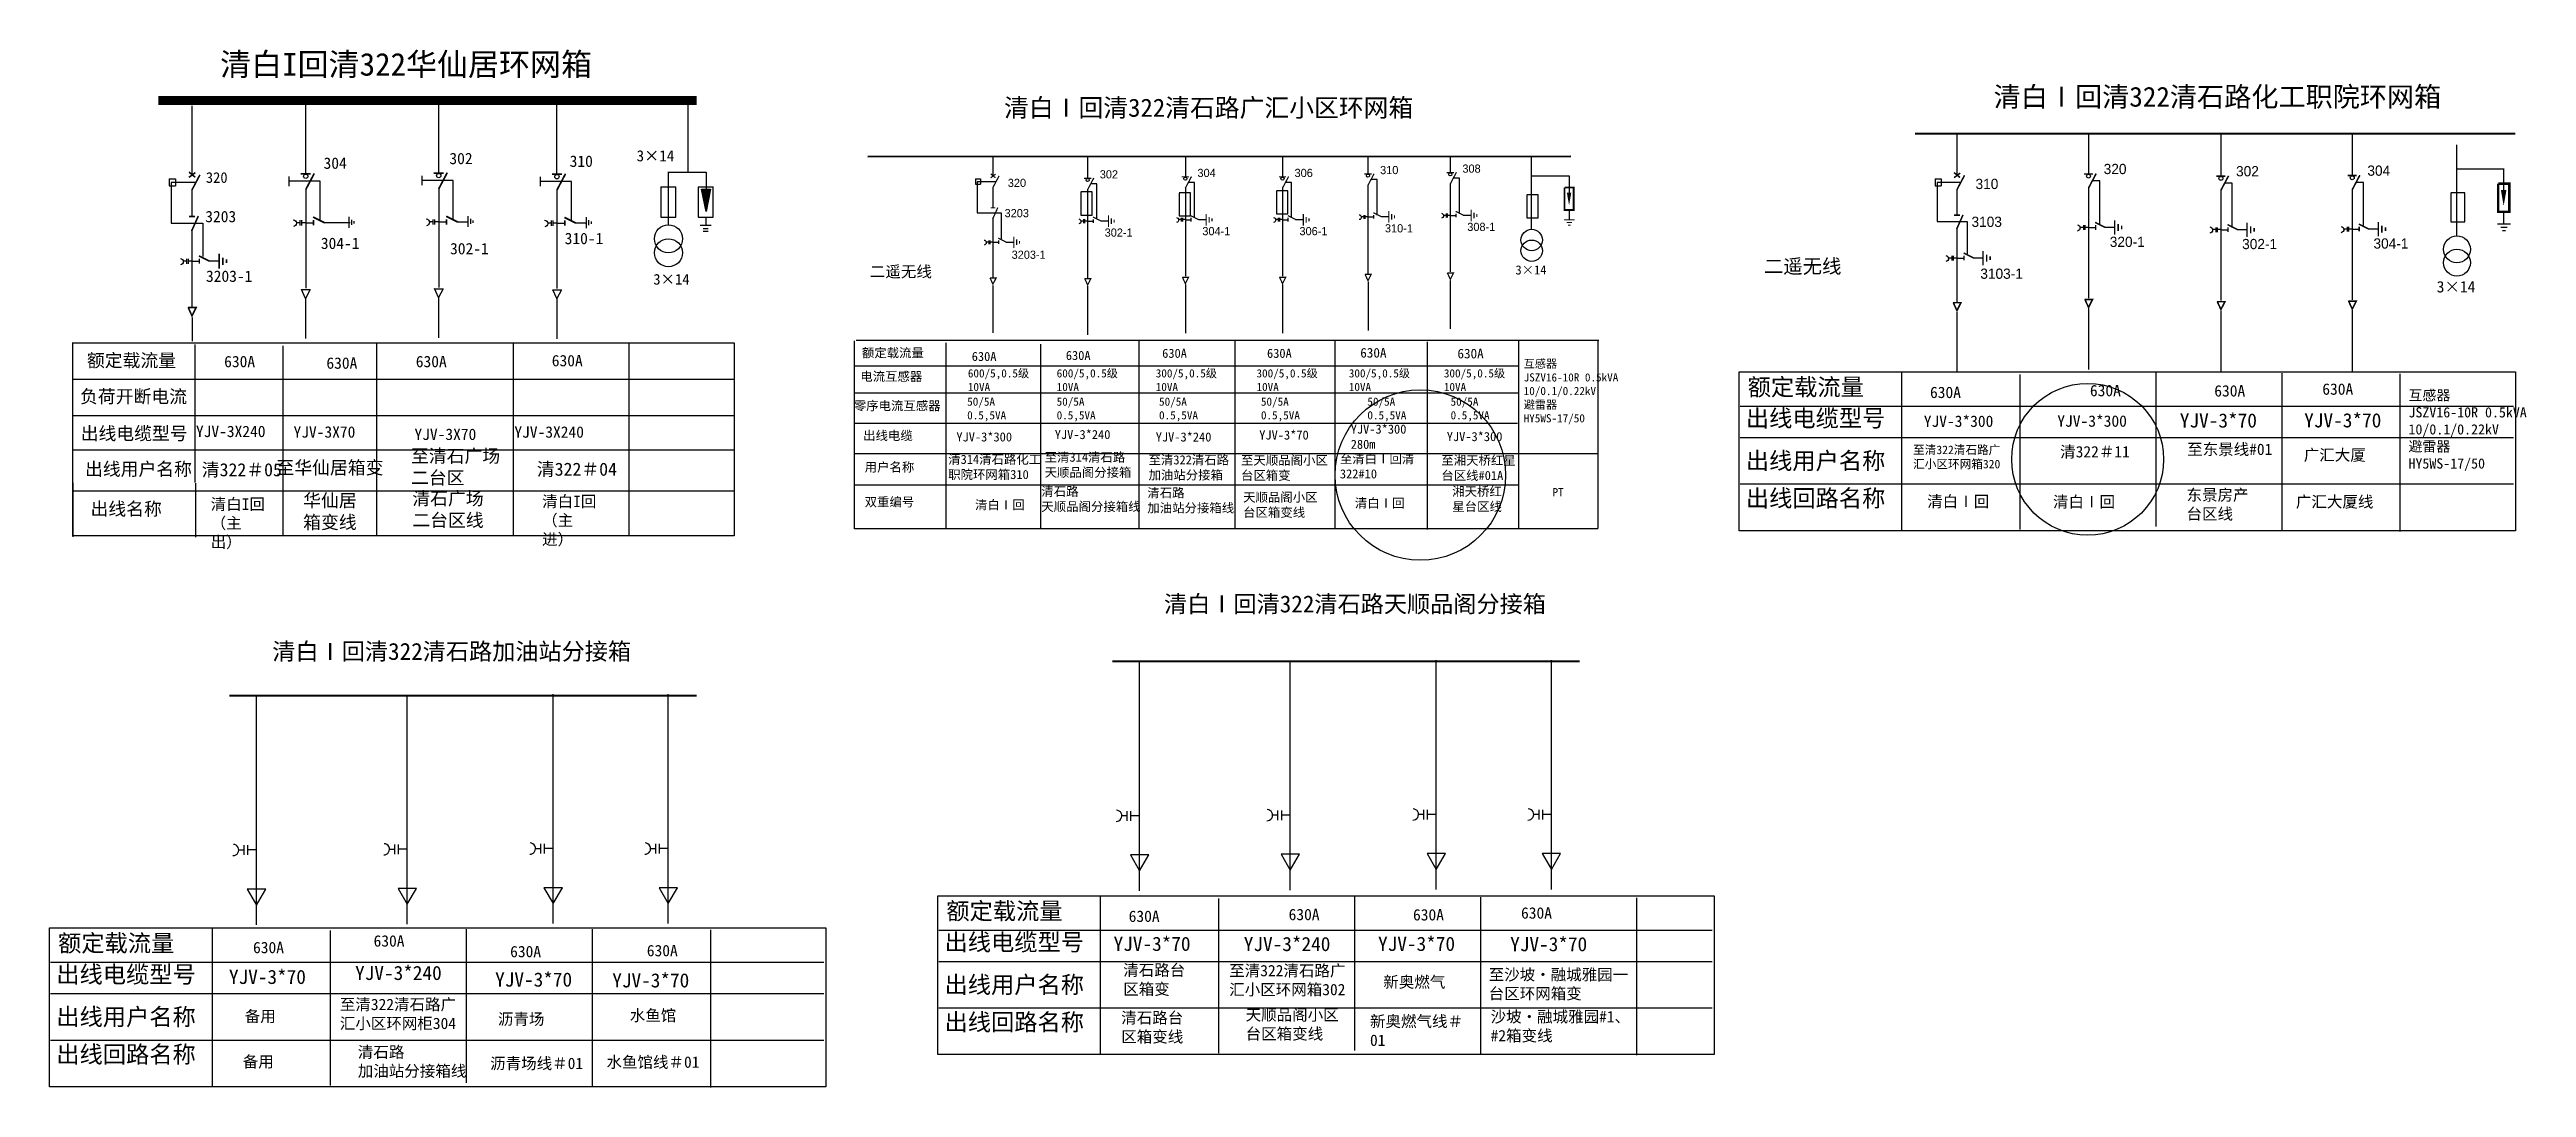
# Model space of a CAD drawing. Extents: x 287 to 723, y -155 to 28.
import ezdxf

# ---------------------------------------------------------------- set-up
doc = ezdxf.new("R2010")
doc.units = 0
doc.header["$LTSCALE"] = 0.774411
doc.header["$MEASUREMENT"] = 0
doc.linetypes.add('ACAD_ISO02W100', pattern=[15, 12, -3])
doc.linetypes.add('CENTER', pattern=[50.8, 31.75, -6.35, 6.35, -6.35])
doc.layers.get('0').update_dxf_attribs({"linetype": 'CONTINUOUS'})
doc.layers.add('2', color=7, linetype='CONTINUOUS')
doc.layers.add('F11', color=7, linetype='CONTINUOUS')
doc.styles.add('HZ', font='')
doc.styles.add('hztxt_txtstyle_0.00_0_0', font='simkai.ttf')
doc.styles.add('hztxt_txtstyle_1.80_0_0', font='', dxfattribs={"height": 1.8, "bigfont": 'hztxt.shx'})
doc.styles.add('hztxt_txtstyle_2.70_0_0', font='simkai.ttf', dxfattribs={"height": 2.7})
doc.styles.add('KaiTi_txtstyle_1.80_0_0', font='simkai.ttf', dxfattribs={"height": 1.8})
doc.styles.add('KaiTi_txtstyle_2.00_0_0', font='simkai.ttf', dxfattribs={"height": 2})
doc.styles.add('KaiTi_txtstyle_200.00_0_0200', font='simkai.ttf', dxfattribs={"height": 200})
doc.styles.add('SimSun_txtstyle_1.50_0_0', font='', dxfattribs={"height": 1.5})
doc.styles.add('SimSun_txtstyle_2.50_0_0', font='', dxfattribs={"height": 2.5})
doc.styles.get("Standard").update_dxf_attribs({"font": '', "height": 2.3})
doc.styles.add('字体', font='', dxfattribs={"height": 2.3})
doc.styles.add('黑体_txtstyle_4.00_0_0', font='simhei.ttf', dxfattribs={"height": 4})
doc.styles.get('HZ').set_extended_font_data('SimSun')
doc.styles.get('hztxt_txtstyle_1.80_0_0').set_extended_font_data('hztxt')
doc.styles.get('SimSun_txtstyle_1.50_0_0').set_extended_font_data('SimSun')
doc.styles.get('SimSun_txtstyle_2.50_0_0').set_extended_font_data('SimSun')
doc.styles.get('Standard').set_extended_font_data('楷体_GB2312')
doc.styles.get('字体').set_extended_font_data('楷体_GB2312')

# ---------------------------------------------------------------- blocks, each defined once
blk = doc.blocks.new('JD')
for points in [[(-2, 0.2), (-2, -0.2), (2, 0.2), (2, -0.2)], [(1, -1.2), (1, -0.8), (-1, -1.2), (-1, -0.8)], [(-0.5, -1.8), (-0.5, -2.2), (0.5, -1.8), (0.5, -2.2)]]:
    blk.add_trace(points)

msp = doc.modelspace()

# ---------------------------------------------------------------- hatches: boundary and pattern name
at = {"linetype": 'Continuous'}
msp.add_hatch(color=256, dxfattribs=at).paths.add_polyline_path([(402.2, 3.64), (403.77, 3.64), (403.01, -0.32)])

# ---------------------------------------------------------------- linework, layer by layer
for p, q in [((312.53, 18.27), (312.53, 6.12)), ((332.49, 18.86), (332.49, 6.35)), ((355.89, 19), (355.89, 6.49)), ((376.7, 18.81), (376.7, 6.29)), ((623.09, 13.45), (623.09, 6.05)), ((646.25, 13.45), (646.25, 6.35)), ((669.55, 13.45), (669.55, 5.96)), ((692.65, 13.45), (692.65, 6.06)), ((453.47, 9.34), (453.47, 5.94)), ((470.14, 9.35), (470.14, 5.57)), ((487.33, 9.37), (487.33, 5.83)), ((504.42, 9.38), (504.42, 5.83)), ((519.46, 9.4), (519.46, 6.33)), ((533.95, 9.41), (533.95, 6.58)), ((548.23, -3.52), (548.23, 9.41)), ((711.04, -4.7), (711.04, 11.45)), ((308.53, 5.47), (309.65, 5.47)), ((308.53, 5.47), (308.53, 4.22)), ((309.65, 5.47), (309.65, 4.22)), ((396.34, 6.66), (396.34, -2.76)), ((450.4, 5.43), (450.4, 4.48)), ((450.4, 5.43), (451.26, 5.43)), ((450.4, 4.48), (451.26, 4.48)), ((451.26, 5.43), (451.26, 4.48)), ((519.46, 4.37), (519.46, -11.2)), ((533.95, 4.62), (533.95, -10.95)), ((554.85, 5.96), (554.85, 2.98)), ((619.25, 5.42), (620.33, 5.42)), ((619.25, 5.42), (619.25, 4.22)), ((620.33, 5.42), (620.33, 4.22)), ((719.3, 7.15), (719.3, 3.42)), ((308.53, 4.22), (309.65, 4.22)), ((312.53, 3.56), (312.53, -1.09)), ((332.55, 3.62), (332.55, -13.8)), ((355.95, 3.76), (355.95, -13.66)), ((376.76, 3.56), (376.76, -13.85)), ((395.05, 4.04), (397.65, 4.04)), ((397.65, -1.28), (397.65, 4.04)), ((401.63, 4.04), (404.23, 4.04)), ((401.63, 3.98), (401.63, -1.28)), ((404.23, -1.28), (404.23, 4.04)), ((453.47, 3.97), (453.47, 0.4)), ((470.14, 3.61), (470.14, -11.95)), ((487.33, 3.86), (487.33, -11.7)), ((504.42, 3.86), (504.42, -11.7)), ((619.25, 4.22), (620.33, 4.22)), ((623.09, 3.59), (623.09, -0.87)), ((646.25, 3.89), (646.25, -15.56)), ((669.55, 3.5), (669.55, -15.95)), ((692.65, 3.6), (692.65, -15.85)), ((312.53, -3.41), (312.53, -17.13)), ((332.55, -2.29), (333.93, -2.29)), ((335.74, -2.25), (340.38, -2.25)), ((355.95, -2.14), (357.33, -2.14)), ((359.14, -2.11), (361.03, -2.11)), ((376.76, -2.34), (378.14, -2.34)), ((379.95, -2.3), (381.84, -2.3)), ((395.05, -1.28), (397.65, -1.28)), ((401.63, -1.28), (404.23, -1.28)), ((453.47, -1.38), (453.47, -11.92)), ((470.14, -2), (471.13, -2)), ((472.43, -1.97), (473.79, -1.97)), ((487.33, -1.75), (488.32, -1.75)), ((489.62, -1.72), (490.98, -1.72)), ((504.42, -1.75), (505.41, -1.75)), ((506.71, -1.72), (508.07, -1.72)), ((519.46, -1.24), (520.46, -1.24)), ((521.76, -1.21), (523.12, -1.21)), ((533.95, -0.99), (534.94, -0.99)), ((536.24, -0.96), (537.6, -0.96)), ((554.85, -0.15), (554.85, -1.69)), ((623.09, -3.1), (623.09, -16.27)), ((646.25, -3.12), (647.5, -3.12)), ((649.12, -3.08), (650.82, -3.08)), ((669.55, -3.51), (670.79, -3.51)), ((672.42, -3.47), (674.11, -3.47)), ((692.65, -3.41), (693.89, -3.41)), ((695.52, -3.37), (697.22, -3.37)), ((719.3, -0.5), (719.3, -2.42)), ((453.47, -5.71), (454.47, -5.71)), ((455.77, -5.68), (457.12, -5.68)), ((623.09, -8.51), (624.34, -8.51)), ((625.97, -8.47), (627.66, -8.47)), ((312.53, -9.05), (313.83, -9.05)), ((315.52, -9.01), (317.29, -9.01)), ((331.8, -14.04), (333.33, -14.04)), ((332.54, -15.59), (331.82, -14.02)), ((333.33, -14.04), (332.54, -15.59)), ((332.54, -15.59), (332.54, -22.68)), ((355.2, -13.9), (356.73, -13.9)), ((355.94, -15.45), (355.22, -13.87)), ((356.73, -13.9), (355.94, -15.45)), ((355.94, -15.45), (355.94, -22.54)), ((376.01, -14.1), (377.54, -14.1)), ((376.75, -15.64), (376.03, -14.07)), ((377.54, -14.1), (376.75, -15.64)), ((376.75, -15.64), (376.75, -22.74)), ((584.77, -28.53), (721.37, -28.53)), ((584.77, -56.49), (584.77, -28.53)), ((613.36, -28.53), (613.36, -56.49)), ((634.15, -28.99), (634.15, -56.26)), ((658.08, -28.73), (658.08, -55.78)), ((680.25, -28.76), (680.25, -56.49)), ((701.04, -28.89), (701.04, -56.62)), ((721.37, -28.53), (721.37, -56.49)), ((584.96, -34.58), (721.02, -34.58)), ((584.96, -40.08), (721.02, -40.08)), ((584.96, -48.27), (721.02, -48.27)), ((721.37, -56.49), (584.77, -56.49)), ((443.77, -148.71), (443.77, -120.76)), ((443.77, -120.76), (580.37, -120.76)), ((472.36, -120.76), (472.36, -148.71)), ((493.15, -121.21), (493.15, -148.48)), ((517.08, -120.95), (517.08, -148)), ((539.25, -120.98), (539.25, -148.71)), ((566.73, -121.11), (566.73, -148.84)), ((580.37, -120.76), (580.37, -148.71)), ((287.47, -126.41), (424.08, -126.41)), ((287.47, -154.37), (287.47, -126.41)), ((316.06, -126.41), (316.06, -154.37)), ((336.85, -126.87), (336.85, -154.14)), ((360.78, -126.61), (360.78, -153.66)), ((382.95, -126.64), (382.95, -154.37)), ((403.75, -126.77), (403.75, -154.5)), ((424.08, -126.41), (424.08, -154.37)), ((443.96, -126.8), (580.02, -126.8)), ((287.66, -132.46), (423.72, -132.46)), ((443.96, -132.3), (580.02, -132.3)), ((287.66, -137.96), (423.72, -137.96)), ((443.96, -140.49), (580.02, -140.49)), ((287.66, -146.15), (423.72, -146.15)), ((580.37, -148.71), (443.77, -148.71)), ((424.08, -154.37), (287.47, -154.37))]:
    msp.add_line(p, q)
for p, q in [((399.82, 6.63), (399.82, 18.61)), ((396.36, 6.63), (402.99, 6.63)), ((402.99, 6.63), (402.99, 1.18)), ((395.05, 4.04), (395.05, -1.28)), ((403.01, -0.32), (402.2, 3.64)), ((402.2, 3.64), (403.77, 3.64)), ((403.77, 3.64), (403.01, -0.32)), ((340.15, -1.27), (340.15, -3.17)), ((340.59, -1.76), (340.59, -2.64)), ((341.03, -2.01), (341.03, -2.42)), ((361.08, -1.13), (361.08, -3.03)), ((361.52, -1.62), (361.52, -2.5)), ((361.96, -1.87), (361.96, -2.28)), ((381.89, -1.32), (381.89, -3.22)), ((382.33, -1.81), (382.33, -2.69)), ((382.77, -2.06), (382.77, -2.47)), ((401.94, -2.7), (403.91, -2.7)), ((402.51, -3.27), (403.38, -3.27)), ((402.51, -3.75), (403.38, -3.75)), ((402.95, -1.38), (402.95, -2.71)), ((429.1, -56.14), (429.1, -23.05)), ((429.41, -22.93), (560.1, -22.93)), ((445.21, -23.41), (445.21, -56.14)), ((461.83, -23.63), (461.83, -56.12)), ((479.17, -23.12), (479.17, -56.14)), ((496.04, -23.12), (496.04, -56.14)), ((513.63, -23.14), (513.63, -56.16)), ((529.88, -23.25), (529.88, -56.27)), ((545.94, -23.08), (545.94, -56.16)), ((559.92, -23), (559.92, -56.09)), ((429.1, -27.47), (545.9, -27.47)), ((429.1, -32.23), (545.94, -32.23)), ((429.1, -37.54), (545.77, -37.54)), ((429.1, -42.92), (559.92, -42.92)), ((429.1, -48.39), (545.9, -48.39)), ((559.92, -56.14), (429.1, -56.14))]:
    msp.add_line(p, q, dxfattribs=at)
at = {"linetype": 'ACAD_ISO02W100'}
for p, q in [((313.09, 4.82), (308.89, 4.82)), ((308.89, 4.82), (308.89, -2.34)), ((450.67, 4.93), (450.67, -0.56)), ((453.9, 4.93), (450.67, 4.93)), ((623.63, 4.8), (619.6, 4.8)), ((619.6, 4.8), (619.6, -2.07)), ((308.89, -2.34), (314.43, -2.34)), ((314.43, -2.34), (314.43, -8.24)), ((450.67, -0.56), (454.93, -0.56)), ((454.93, -0.56), (454.93, -5.09)), ((619.6, -2.07), (624.92, -2.07)), ((624.92, -2.07), (624.92, -7.74))]:
    msp.add_line(p, q, dxfattribs=at)
at = {"linetype": 'CENTER'}
for p, q in [((519.47, -12.67), (519.47, -21.23)), ((533.95, -12.42), (533.95, -20.98)), ((453.47, -13.34), (453.47, -21.65)), ((470.14, -13.43), (470.14, -21.99)), ((487.33, -13.18), (487.33, -21.74)), ((504.42, -13.18), (504.42, -21.74)), ((646.26, -17.4), (646.26, -28.11)), ((312.54, -18.98), (312.54, -23.15)), ((623.1, -18.04), (623.1, -28.43)), ((669.55, -17.79), (669.55, -28.5)), ((692.66, -17.7), (692.66, -28.4))]:
    msp.add_line(p, q, dxfattribs=at)
at = {"color": 0}
for p, q in [((313.03, -23.69), (313.03, -47.99)), ((328.52, -23.95), (328.52, -57.44)), ((345.02, -23.55), (345.02, -57.44)), ((369.06, -23.48), (369.06, -57.38)), ((389.42, -23.48), (389.42, -57.38)), ((291.53, -29.8), (407.94, -29.8)), ((291.53, -36.22), (407.94, -36.22)), ((291.52, -42.26), (407.94, -42.26)), ((291.67, -49.5), (407.94, -49.5))]:
    msp.add_line(p, q, dxfattribs=at)
at = {"color": 0, "linetype": 'Continuous'}
for p, q in [((407.94, -23.45), (407.94, -57.38)), ((291.59, -48.09), (291.59, -57.57)), ((313.15, -48.14), (313.15, -57.63))]:
    msp.add_line(p, q, dxfattribs=at)
at = {"color": 0}
for points, const_width in [([(306.64, 19.24), (401.37, 19.24)], 1.63), ([(407.94, -57.38), (291.52, -57.36), (291.53, -23.45), (407.94, -23.45)], 0.244)]:
    msp.add_lwpolyline(points, dxfattribs=dict(at, const_width=const_width))
for points, const_width in [([(311.99, 5.7), (313.14, 6.56)], 0.281), ([(312, 6.64), (313.11, 5.72)], 0.281), ([(312.53, 3.49), (313.94, 6.16)], 0.281), ([(331.66, 6.31), (333.43, 6.31)], 0.3), ([(332.55, 3.54), (334.05, 6.39)], 0.3), ([(355.07, 6.45), (356.83, 6.45)], 0.3), ([(355.95, 3.68), (357.45, 6.53)], 0.3), ([(375.88, 6.26), (377.64, 6.26)], 0.3), ([(376.76, 3.49), (378.26, 6.33)], 0.3), ([(453.06, 5.61), (453.93, 6.27)], 0.216), ([(453.07, 6.33), (453.91, 5.63)], 0.216), ([(453.47, 3.92), (454.55, 5.96)], 0.216), ([(469.5, 5.55), (470.77, 5.55)], 0.216), ([(470.14, 3.55), (471.22, 5.6)], 0.216), ([(486.69, 5.8), (487.96, 5.8)], 0.216), ([(487.33, 3.81), (488.41, 5.85)], 0.216), ([(503.78, 5.8), (505.05, 5.8)], 0.216), ([(504.42, 3.81), (505.5, 5.85)], 0.216), ([(518.83, 6.3), (520.1, 6.3)], 0.216), ([(519.46, 4.31), (520.54, 6.36)], 0.216), ([(533.31, 6.55), (534.58, 6.55)], 0.216), ([(533.95, 4.56), (535.03, 6.61)], 0.216), ([(622.58, 5.65), (623.68, 6.47)], 0.27), ([(622.59, 6.55), (623.65, 5.67)], 0.27), ([(623.09, 3.52), (624.44, 6.08)], 0.27), ([(645.45, 6.31), (647.05, 6.31)], 0.27), ([(646.25, 3.82), (647.6, 6.38)], 0.27), ([(668.75, 5.92), (670.34, 5.92)], 0.27), ([(669.55, 3.43), (670.9, 5.99)], 0.27), ([(691.85, 6.02), (693.44, 6.02)], 0.27), ([(692.65, 3.53), (694, 6.09)], 0.27), ([(718.31, 4.6), (718.31, -0.37), (720.3, -0.37), (720.3, 4.6), (718.37, 4.6)], 0.42), ([(453.08, 0.34), (453.88, 0.34)], 0.216), ([(453.42, -1.65), (454.33, 0.39)], 0.216), ([(554.05, 3.92), (554.05, -0.05), (555.64, -0.05), (555.64, 3.92), (554.1, 3.92)], 0.336), ([(312.02, -1.16), (313.07, -1.16)], 0.281), ([(312.47, -3.75), (313.65, -1.1)], 0.281), ([(333.86, -1.29), (335.86, -2.29)], 0.3), ([(333.93, -1.82), (333.93, -2.75)], 0.3), ([(357.26, -1.14), (359.26, -2.14)], 0.3), ([(357.33, -1.68), (357.33, -2.61)], 0.3), ([(378.07, -1.34), (380.07, -2.34)], 0.3), ([(378.14, -1.88), (378.14, -2.8)], 0.3), ([(471.08, -1.28), (472.52, -2)], 0.216), ([(471.13, -1.67), (471.13, -2.33)], 0.216), ([(488.27, -1.03), (489.71, -1.75)], 0.216), ([(488.32, -1.41), (488.32, -2.08)], 0.216), ([(505.36, -1.03), (506.8, -1.75)], 0.216), ([(505.41, -1.41), (505.41, -2.08)], 0.216), ([(520.41, -0.52), (521.85, -1.24)], 0.216), ([(520.46, -0.91), (520.46, -1.57)], 0.216), ([(534.89, -0.27), (536.33, -0.99)], 0.216), ([(534.94, -0.66), (534.94, -1.32)], 0.216), ([(622.61, -0.94), (623.61, -0.94)], 0.27), ([(623.04, -3.43), (624.17, -0.88)], 0.27), ([(647.43, -2.22), (649.23, -3.12)], 0.27), ([(647.5, -2.7), (647.5, -3.53)], 0.27), ([(670.72, -2.61), (672.52, -3.51)], 0.27), ([(670.79, -3.09), (670.79, -3.92)], 0.27), ([(693.82, -2.51), (695.62, -3.41)], 0.27), ([(693.89, -2.99), (693.89, -3.82)], 0.27), ([(313.76, -8.11), (315.63, -9.05)], 0.281), ([(313.83, -8.61), (313.83, -9.48)], 0.281), ([(454.41, -4.99), (455.85, -5.71)], 0.216), ([(454.47, -5.38), (454.47, -6.04)], 0.216), ([(624.27, -7.61), (626.07, -8.51)], 0.27), ([(624.34, -8.09), (624.34, -8.92)], 0.27), ([(452.94, -11.99), (454.04, -11.99), (453.47, -13.1), (452.95, -11.97)], 0.216), ([(469.61, -12.13), (470.7, -12.13), (470.14, -13.24), (469.62, -12.11)], 0.216), ([(486.79, -11.88), (487.89, -11.88), (487.33, -12.99), (486.81, -11.86)], 0.216), ([(503.88, -11.88), (504.98, -11.88), (504.42, -12.99), (503.9, -11.86)], 0.216), ([(518.93, -11.37), (520.03, -11.37), (519.47, -12.49), (518.95, -11.35)], 0.216), ([(533.41, -11.12), (534.51, -11.12), (533.95, -12.24), (533.43, -11.1)], 0.216), ([(311.84, -17.22), (313.27, -17.22), (312.54, -18.67), (311.86, -17.19)], 0.281), ([(622.43, -16.35), (623.8, -16.35), (623.1, -17.75), (622.45, -16.33)], 0.27), ([(645.59, -15.78), (646.96, -15.78), (646.26, -17.18), (645.6, -15.76)], 0.27), ([(668.88, -16.17), (670.26, -16.17), (669.55, -17.56), (668.9, -16.15)], 0.27), ([(691.98, -16.07), (693.36, -16.07), (692.66, -17.47), (692, -16.05)], 0.27)]:
    msp.add_lwpolyline(points, dxfattribs=dict(const_width=const_width))
for points in [[(329.6, 5.86), (329.6, 4.18)], [(353, 6), (353, 4.33)], [(373.81, 5.8), (373.81, 4.13)], [(468.93, 3.12), (468.93, -0.92), (470.93, -0.92), (470.93, 3.17), (468.93, 3.17)], [(486.27, 2.95), (486.27, -1.09), (488.26, -1.09), (488.26, 2.99), (486.27, 2.99)], [(503.35, 3.29), (503.35, -0.74), (505.35, -0.74), (505.35, 3.34), (503.35, 3.34)], [(547.4, 2.6), (547.4, -1.44), (549.4, -1.44), (549.4, 2.64), (547.4, 2.64)], [(710, 2.94), (710, -2.11), (712.49, -2.11), (712.49, 3), (710, 3)], [(331.54, -2.27), (330.91, -2.27)], [(331.54, -1.85), (331.54, -2.76)], [(331.82, -1.85), (331.82, -2.76)], [(332.55, -2.27), (331.82, -2.27)], [(354.94, -2.13), (354.31, -2.13)], [(354.94, -1.71), (354.94, -2.62)], [(355.22, -1.71), (355.22, -2.62)], [(355.95, -2.13), (355.22, -2.13)], [(375.75, -2.33), (375.12, -2.33)], [(375.75, -1.9), (375.75, -2.82)], [(376.03, -1.9), (376.03, -2.82)], [(376.76, -2.33), (376.03, -2.33)], [(469.41, -1.99), (468.95, -1.99)], [(469.41, -1.68), (469.41, -2.34)], [(469.61, -1.68), (469.61, -2.34)], [(470.13, -1.99), (469.61, -1.99)], [(486.6, -1.73), (486.14, -1.73)], [(486.6, -1.43), (486.6, -2.09)], [(486.8, -1.43), (486.8, -2.09)], [(487.32, -1.73), (486.8, -1.73)], [(503.69, -1.73), (503.23, -1.73)], [(503.69, -1.43), (503.69, -2.09)], [(503.89, -1.43), (503.89, -2.09)], [(504.41, -1.73), (503.89, -1.73)], [(518.74, -1.23), (518.28, -1.23)], [(518.74, -0.93), (518.74, -1.58)], [(518.94, -0.93), (518.94, -1.58)], [(519.46, -1.23), (518.94, -1.23)], [(533.22, -0.98), (532.76, -0.98)], [(533.22, -0.68), (533.22, -1.33)], [(533.42, -0.68), (533.42, -1.33)], [(533.94, -0.98), (533.42, -0.98)], [(645.34, -3.1), (644.77, -3.1)], [(645.34, -2.73), (645.34, -3.55)], [(645.59, -2.73), (645.59, -3.55)], [(646.25, -3.1), (645.59, -3.1)], [(668.64, -3.49), (668.07, -3.49)], [(668.64, -3.11), (668.64, -3.93)], [(668.89, -3.11), (668.89, -3.93)], [(669.54, -3.49), (668.89, -3.49)], [(691.74, -3.4), (691.17, -3.4)], [(691.74, -3.02), (691.74, -3.84)], [(691.99, -3.02), (691.99, -3.84)], [(692.65, -3.4), (691.99, -3.4)], [(311.58, -8.64), (311.58, -9.49)], [(311.85, -8.64), (311.85, -9.49)], [(452.74, -5.7), (452.29, -5.7)], [(452.74, -5.4), (452.74, -6.05)], [(452.94, -5.4), (452.94, -6.05)], [(453.47, -5.7), (452.94, -5.7)], [(622.19, -8.5), (621.62, -8.5)], [(622.19, -8.12), (622.19, -8.94)], [(622.44, -8.12), (622.44, -8.94)], [(623.09, -8.5), (622.44, -8.5)], [(311.58, -9.03), (310.99, -9.03)], [(312.53, -9.03), (311.85, -9.03)]]:
    msp.add_lwpolyline(points)
at = {"linetype": 'ACAD_ISO02W100'}
for points in [[(335.08, -1.82), (335.08, 5.02), (329.6, 5.02)], [(358.48, -1.67), (358.48, 5.16), (353, 5.16)], [(379.29, -1.87), (379.29, 4.97), (373.81, 4.97)], [(471.74, -1.68), (471.74, 4.56), (470.66, 4.56)], [(488.93, -1.42), (488.93, 4.81), (487.85, 4.81)], [(506.02, -1.42), (506.02, 4.81), (504.94, 4.81)], [(521.07, -0.92), (521.07, 5.31), (519.99, 5.31)], [(535.55, -0.67), (535.55, 5.56), (534.47, 5.56)], [(648.26, -2.72), (648.26, 5.07), (646.91, 5.07)], [(671.55, -3.1), (671.55, 4.69), (670.21, 4.69)], [(694.65, -3.01), (694.65, 4.78), (693.31, 4.78)]]:
    msp.add_lwpolyline(points, dxfattribs=at)
for points, format in [([(554.85, 3.03, 0.784, 0, 0), (554.85, 0.79, 0, 0, 0)], "xyseb"), ([(719.3, 3.48, 0.98, 0, 0), (719.3, 0.68, 0, 0, 0)], "xyseb"), ([(330.37, -1.76, -0.877934), (330.39, -2.97)], "xyb"), ([(353.77, -1.61, -0.877934), (353.79, -2.83)], "xyb"), ([(374.58, -1.81, -0.877934), (374.6, -3.03)], "xyb"), ([(468.57, -1.62, -0.877934), (468.58, -2.49)], "xyb"), ([(485.76, -1.36, -0.877934), (485.77, -2.24)], "xyb"), ([(502.85, -1.36, -0.877934), (502.86, -2.24)], "xyb"), ([(517.9, -0.86, -0.877934), (517.91, -1.74)], "xyb"), ([(532.38, -0.61, -0.877934), (532.39, -1.48)], "xyb"), ([(644.29, -2.64, -0.877934), (644.31, -3.74)], "xyb"), ([(667.58, -3.03, -0.877934), (667.61, -4.12)], "xyb"), ([(690.69, -2.93, -0.877934), (690.71, -4.03)], "xyb"), ([(310.49, -8.55, -0.877934), (310.51, -9.69)], "xyb"), ([(451.9, -5.33, -0.877934), (451.92, -6.21)], "xyb"), ([(621.13, -8.03, -0.877934), (621.15, -9.13)], "xyb")]:
    msp.add_lwpolyline(points, format=format)
for centre, radius in [((332.55, 5.89), 0.384), ((355.95, 6.03), 0.384), ((376.76, 5.83), 0.384), ((470.14, 5.24), 0.277), ((487.33, 5.49), 0.277), ((504.42, 5.49), 0.277), ((519.46, 6), 0.277), ((533.95, 6.25), 0.277), ((646.25, 5.93), 0.346), ((669.55, 5.54), 0.346), ((692.65, 5.64), 0.346)]:
    msp.add_circle(centre, radius)
at = {"color": 1, "linetype": 'Continuous'}
for centre, radius in [((528.68, -46.7), 15), ((646.1, -43.93), 13.37)]:
    msp.add_circle(centre, radius, dxfattribs=at)
at = {"layer": '2'}
for centre in [(396.38, -5.11), (396.38, -7.57)]:
    msp.add_circle(centre, 2.46, dxfattribs=at)
at = {"layer": '2', "color": 3}
for centre, radius in [((548.27, -5.32), 1.89), ((548.27, -7.21), 1.89), ((711.08, -6.96), 2.36), ((711.08, -9.31), 2.36)]:
    msp.add_circle(centre, radius, dxfattribs=at)
at = {"layer": 'F11', "lineweight": 40}
for p, q in [((615.77, 13.45), (721.31, 13.45)), ((431.44, 9.4), (555.14, 9.42)), ((474.53, -79.48), (556.7, -79.47)), ((319.14, -85.5), (401.31, -85.49))]:
    msp.add_line(p, q, dxfattribs=at)
at = {"layer": 'F11', "color": 0, "lineweight": -3}
for p, q in [((548.26, 5.99), (554.89, 5.99)), ((711.07, 7.18), (719.36, 7.18))]:
    msp.add_line(p, q, dxfattribs=at)
at = {"layer": 'F11', "lineweight": -3}
for p, q in [((479.26, -119.87), (479.26, -79.52)), ((505.79, -119.75), (505.79, -79.4)), ((531.47, -119.63), (531.47, -79.27)), ((551.73, -119.63), (551.73, -79.27)), ((323.88, -125.89), (323.88, -85.53)), ((350.4, -125.77), (350.4, -85.41)), ((376.09, -125.65), (376.09, -85.29)), ((396.34, -125.65), (396.34, -85.29)), ((477.08, -106.71), (476.17, -106.71)), ((477.09, -107.54), (477.09, -105.84)), ((477.75, -107.54), (477.75, -105.84)), ((479.25, -106.66), (477.76, -106.66)), ((503.61, -106.59), (502.7, -106.59)), ((503.62, -107.42), (503.62, -105.72)), ((504.28, -107.42), (504.28, -105.72)), ((505.78, -106.54), (504.28, -106.54)), ((529.29, -106.47), (528.38, -106.47)), ((529.3, -107.3), (529.3, -105.6)), ((529.96, -107.3), (529.96, -105.6)), ((531.46, -106.42), (529.97, -106.42)), ((549.55, -106.47), (548.64, -106.47)), ((549.56, -107.3), (549.56, -105.6)), ((550.22, -107.3), (550.22, -105.6)), ((551.72, -106.42), (550.22, -106.42)), ((321.7, -112.73), (320.79, -112.73)), ((321.71, -113.56), (321.71, -111.86)), ((322.37, -113.56), (322.37, -111.86)), ((323.87, -112.68), (322.37, -112.68)), ((348.22, -112.61), (347.32, -112.61)), ((348.23, -113.44), (348.23, -111.74)), ((348.89, -113.44), (348.89, -111.74)), ((350.39, -112.56), (348.9, -112.56)), ((373.91, -112.49), (373, -112.49)), ((373.91, -113.32), (373.91, -111.62)), ((374.57, -113.32), (374.57, -111.62)), ((376.08, -112.44), (374.58, -112.44)), ((394.16, -112.49), (393.25, -112.49)), ((394.17, -113.32), (394.17, -111.62)), ((394.83, -113.32), (394.83, -111.62)), ((396.33, -112.44), (394.84, -112.44))]:
    msp.add_line(p, q, dxfattribs=at)
for points in [[(529.86, -113.31), (531.47, -116.12), (533.1, -113.32)], [(550.11, -113.31), (551.73, -116.12), (553.36, -113.32)], [(477.65, -113.55), (479.27, -116.36), (480.89, -113.56)], [(504.18, -113.43), (505.79, -116.24), (507.42, -113.44)], [(322.26, -119.57), (323.88, -122.38), (325.51, -119.57)], [(348.79, -119.45), (350.41, -122.26), (352.03, -119.45)], [(374.47, -119.33), (376.09, -122.14), (377.71, -119.33)], [(394.73, -119.33), (396.35, -122.14), (397.97, -119.33)]]:
    msp.add_lwpolyline(points, close=True, dxfattribs=at)
for centre in [(475.17, -106.68), (501.7, -106.56), (527.38, -106.44), (547.64, -106.44), (319.79, -112.69), (346.31, -112.57), (372, -112.45), (392.25, -112.45)]:
    msp.add_arc(centre, 0.985, 267.8928, 87.9602, dxfattribs=at)

# ---------------------------------------------------------------- block references
at = {"rotation": 90}
for p, xscale, yscale, zscale in [((537.62, -1), 0.503999999999996, 0.503999999999996, 0.504), ((473.81, -2.01), 0.503999999999996, 0.503999999999996, 0.504), ((491, -1.76), 0.503999999999996, 0.503999999999996, 0.504), ((508.09, -1.76), 0.503999999999996, 0.503999999999996, 0.504), ((523.14, -1.25), 0.503999999999996, 0.503999999999996, 0.504), ((650.84, -3.13), 0.6299999999999955, 0.6299999999999955, 0.63), ((674.14, -3.52), 0.6299999999999955, 0.6299999999999955, 0.63), ((697.24, -3.42), 0.6299999999999955, 0.6299999999999955, 0.63), ((317.31, -9.06), 0.65625, 0.65625, 0.65625), ((457.14, -5.72), 0.503999999999996, 0.503999999999996, 0.504), ((627.69, -8.52), 0.6299999999999955, 0.6299999999999955, 0.63)]:
    msp.add_blockref('JD', p, dxfattribs=dict(at, xscale=xscale, yscale=yscale, zscale=zscale))
for p, xscale, yscale, zscale in [((554.87, -1.76), 0.4703999999815949, 0.4703999999164807, 0.4704), ((719.34, -2.51), 0.5879999999770007, 0.5879999998956009, 0.588)]:
    msp.add_blockref('JD', p, dxfattribs=dict(xscale=xscale, yscale=yscale, zscale=zscale))

# ---------------------------------------------------------------- texts
at = {"color": 0}
for s, p in [('304', (335.69, 7.21)), ('302', (357.83, 8.03)), ('304-1', (335.21, -6.9)), ('302-1', (357.95, -7.84)), ('630A', (318.2, -27.71)), ('630A', (336.19, -27.98)), ('630A', (351.92, -27.71)), ('630A', (375.85, -27.55)), ('YJV-3X240', (313.23, -40.01)), ('YJV-3X70', (330.4, -40.11)), ('YJV-3X70', (351.68, -40.52)), ('YJV-3X240', (369.26, -40.12))]:
    msp.add_text(s, height=2, dxfattribs=at).set_placement(p)
for s, height, p in [('310', 2, (378.99, 7.55)), ('320', 1.875, (314.98, 4.74)), ('3203', 2, (314.87, -2.19)), ('310-1', 2, (378.11, -6.05)), ('3203-1', 2, (315, -12.69)), ('3×14', 1.875, (393.71, -13.17)), ('630A', 2, (618.36, -33.14)), ('630A', 2, (646.5, -32.82)), ('630A', 2, (668.38, -32.87)), ('630A', 2, (687.39, -32.56)), ('YJV-3*300', 2, (617.26, -38.22)), ('YJV-3*300', 2, (640.76, -38.19)), ('630A', 2, (477.36, -125.36)), ('630A', 2, (505.5, -125.05)), ('630A', 2, (527.39, -125.1)), ('630A', 2, (546.4, -124.78)), ('630A', 2, (323.28, -130.86)), ('630A', 2, (344.49, -129.7)), ('630A', 2, (368.52, -131.57)), ('630A', 2, (392.57, -131.4))]:
    msp.add_text(s, height=height).set_placement(p)
for s, height, style, p in [('3×14', 1.951, 'HZ', (390.77, 8.53)), ('额定载流量', 2.3, '字体', (294.05, -27.66)), ('负荷开断电流', 2.3, '字体', (292.84, -34.01)), ('出线电缆型号', 2.3, '字体', (292.95, -40.51)), ('清322＃05', 2.3, '字体', (314.26, -46.91)), ('清322＃04', 2.3, '字体', (373.22, -46.81))]:
    msp.add_text(s, height=height, dxfattribs=dict(at, style=style)).set_placement(p)
at = {"color": 1, "style": 'hztxt_txtstyle_1.80_0_0'}
for s, p in [('320', (456.09, 4.02)), ('310', (521.6, 6.27)), ('308', (536.08, 6.53))]:
    msp.add_text(s, height=1.44, dxfattribs=at).set_placement(p)
for s, height, style, p in [('302', 1.44, 'hztxt_txtstyle_1.80_0_0', (472.27, 5.52)), ('304', 1.44, 'hztxt_txtstyle_1.80_0_0', (489.46, 5.77)), ('306', 1.44, 'hztxt_txtstyle_1.80_0_0', (506.55, 5.77)), ('310', 1.8, 'hztxt_txtstyle_1.80_0_0', (626.37, 3.65)), ('320', 1.8, 'hztxt_txtstyle_1.80_0_0', (648.92, 6.28)), ('302', 1.8, 'hztxt_txtstyle_1.80_0_0', (672.21, 5.89)), ('304', 1.8, 'hztxt_txtstyle_1.80_0_0', (695.32, 5.99)), ('3203', 1.44, 'hztxt_txtstyle_1.80_0_0', (455.52, -1.31)), ('302-1', 1.44, 'hztxt_txtstyle_1.80_0_0', (473.13, -4.73)), ('304-1', 1.44, 'hztxt_txtstyle_1.80_0_0', (490.32, -4.48)), ('306-1', 1.44, 'hztxt_txtstyle_1.80_0_0', (507.41, -4.48)), ('310-1', 1.44, 'hztxt_txtstyle_1.80_0_0', (522.45, -3.98)), ('308-1', 1.44, 'hztxt_txtstyle_1.80_0_0', (536.94, -3.73)), ('3103', 1.8, 'hztxt_txtstyle_1.80_0_0', (625.66, -3.01)), ('3203-1', 1.44, 'hztxt_txtstyle_1.80_0_0', (456.76, -8.63)), ('320-1', 1.8, 'hztxt_txtstyle_1.80_0_0', (649.99, -6.54)), ('302-1', 1.8, 'hztxt_txtstyle_1.80_0_0', (673.28, -6.93)), ('304-1', 1.8, 'hztxt_txtstyle_1.80_0_0', (696.39, -6.83)), ('3103-1', 1.8, 'hztxt_txtstyle_1.80_0_0', (627.21, -12.15)), ('额定载流量', 3, 'HZ', (586.27, -32.7)), ('出线电缆型号', 3, 'HZ', (585.95, -38.19)), ('出线用户名称', 3, 'HZ', (585.95, -45.68)), ('出线回路名称', 3, 'HZ', (585.95, -52.27)), ('额定载流量', 3, 'HZ', (445.27, -124.93)), ('额定载流量', 3, 'HZ', (288.97, -130.59)), ('出线电缆型号', 3, 'HZ', (444.95, -130.42)), ('出线电缆型号', 3, 'HZ', (288.66, -136.08)), ('出线用户名称', 3, 'HZ', (444.95, -137.9)), ('出线用户名称', 3, 'HZ', (288.66, -143.56)), ('出线回路名称', 3, 'HZ', (444.95, -144.5)), ('出线回路名称', 3, 'HZ', (288.66, -150.16))]:
    msp.add_text(s, height=height, dxfattribs=dict(style=style)).set_placement(p)
at = {"linetype": 'Continuous', "style": 'hztxt_txtstyle_2.70_0_0'}
for height, p in [(1.6, (545.42, -11.39)), (2, (707.52, -14.55))]:
    msp.add_text('3×14', height=height, dxfattribs=at).set_placement(p)
at = {"color": 7, "insert": (317.49, 27.61), "char_height": 4, "width": 73.8993, "attachment_point": 1, "style": '字体'}
msp.add_mtext('{\\fSimSun|b0|i0|c134|p2;清白I回清}322{\\fSimSun|b0|i0|c134|p2;华仙居环网箱}', dxfattribs=at)
at = {"linetype": 'Continuous', "attachment_point": 1}
for s, insert, char_height, width, style in [('{\\fSimSun|b0|i0|c134|p2;额定载流量}', (430.41, -24.37), 1.6, 25.7941, 'hztxt_txtstyle_2.70_0_0'), ('{\\fSimSun|b0|i0|c134|p2;630A}', (449.74, -25.02), 1.6, 25.7941, 'hztxt_txtstyle_2.70_0_0'), ('{\\fSimSun|b0|i0|c134|p2;630A}', (466.3, -24.84), 1.6, 25.7941, 'hztxt_txtstyle_2.70_0_0'), ('{\\fSimSun|b0|i0|c134|p2;630A}', (483.25, -24.46), 1.6, 25.7941, 'hztxt_txtstyle_2.70_0_0'), ('{\\fSimSun|b0|i0|c134|p2;630A}', (501.7, -24.46), 1.6, 25.7941, 'hztxt_txtstyle_2.70_0_0'), ('{\\fSimSun|b0|i0|c134|p2;630A}', (518.11, -24.32), 1.6956, 13.6345, 'hztxt_txtstyle_0.00_0_0'), ('{\\fSimSun|b0|i0|c134|p2;630A}', (535.21, -24.46), 1.6956, 13.6345, 'hztxt_txtstyle_0.00_0_0'), ('{\\fSimSun|b0|i0|c134|p2;电流互感器}', (430.13, -28.53), 1.6, 25.7941, 'hztxt_txtstyle_2.70_0_0'), ('\\A1;{\\fSimSun|b0|i0|c134|p2;600/5,0.5级\\P10VA}', (449.06, -28.07), 1.44, 26.5528, 'hztxt_txtstyle_2.70_0_0'), ('\\A1;{\\fSimSun|b0|i0|c134|p2;600/5,0.5级\\P10VA}', (464.69, -28.07), 1.44, 26.5528, 'hztxt_txtstyle_2.70_0_0'), ('\\A1;{\\fSimSun|b0|i0|c134|p2;300/5,0.5级\\P10VA}', (482.12, -28.07), 1.44, 26.5528, 'hztxt_txtstyle_2.70_0_0'), ('\\A1;{\\fSimSun|b0|i0|c134|p2;300/5,0.5级\\P10VA}', (499.85, -28.07), 1.44, 26.5528, 'hztxt_txtstyle_2.70_0_0'), ('\\A1;{\\fSimSun|b0|i0|c134|p2;300/5,0.5级\\P10VA}', (516.09, -28.07), 1.44, 26.5528, 'hztxt_txtstyle_2.70_0_0'), ('\\A1;{\\fSimSun|b0|i0|c134|p2;300/5,0.5级\\P10VA}', (532.82, -28.07), 1.44, 26.5528, 'hztxt_txtstyle_2.70_0_0'), ('\\A1;{\\fSimSun|b0|i0|c134|p2;互感器\\PJSZV16-10R 0.5kVA\\P10/0.1/0.22kV\\P避雷器\\PHY5WS-17/50}', (546.86, -26.38), 1.44, 26.5528, 'KaiTi_txtstyle_1.80_0_0'), ('{\\fSimSun|b0|i0|c134|p2;零序电流互感器}', (428.99, -33.69), 1.6, 25.7941, 'hztxt_txtstyle_2.70_0_0'), ('{\\fSimSun|b0|i0|c134|p2;50/5A\\P0.5,5VA}', (448.94, -33.05), 1.44, 25.7941, 'hztxt_txtstyle_2.70_0_0'), ('{\\fSimSun|b0|i0|c134|p2;50/5A\\P0.5,5VA}', (464.68, -33.05), 1.44, 25.7941, 'hztxt_txtstyle_2.70_0_0'), ('{\\fSimSun|b0|i0|c134|p2;50/5A\\P0.5,5VA}', (482.7, -33.05), 1.44, 25.7941, 'hztxt_txtstyle_2.70_0_0'), ('{\\fSimSun|b0|i0|c134|p2;50/5A\\P0.5,5VA}', (500.63, -33.05), 1.44, 25.7941, 'hztxt_txtstyle_2.70_0_0'), ('{\\fSimSun|b0|i0|c134|p2;50/5A\\P0.5,5VA}', (519.36, -33.05), 1.44, 25.7941, 'hztxt_txtstyle_2.70_0_0'), ('{\\fSimSun|b0|i0|c134|p2;50/5A\\P0.5,5VA}', (534, -33.05), 1.44, 25.7941, 'hztxt_txtstyle_2.70_0_0'), ('\\A1;{\\fSimSun|b0|i0|c134|p2;互感器\\PJSZV16-10R 0.5kVA\\P10/0.1/0.22kV\\P避雷器\\PHY5WS-17/50}', (702.55, -31.75), 1.8, 33.191, 'KaiTi_txtstyle_1.80_0_0'), ('{\\fSimSun|b0|i0|c134|p2;出线电缆}', (430.63, -38.94), 1.6, 25.7941, 'hztxt_txtstyle_2.70_0_0'), ('{\\fSimSun|b0|i0|c134|p2;YJV-3*300}', (447.04, -39.18), 1.6, 25.7941, 'hztxt_txtstyle_2.70_0_0'), ('{\\fSimSun|b0|i0|c134|p2;YJV-3*240}', (464.35, -38.76), 1.6, 25.7941, 'KaiTi_txtstyle_2.00_0_0'), ('{\\fSimSun|b0|i0|c134|p2;YJV-3*240}', (482.12, -39.19), 1.6, 25.7941, 'KaiTi_txtstyle_2.00_0_0'), ('{\\fSimSun|b0|i0|c134|p2;YJV-3*70}', (500.33, -38.85), 1.6, 25.7941, 'KaiTi_txtstyle_2.00_0_0'), ('{\\fSimSun|b0|i0|c134|p2;YJV-3*300\\P280m}', (516.43, -37.81), 1.6, 25.7941, 'hztxt_txtstyle_2.70_0_0'), ('{\\fSimSun|b0|i0|c134|p2;YJV-3*300}', (533.33, -39.12), 1.6, 25.7941, 'hztxt_txtstyle_2.70_0_0'), ('{\\fSimSun|b0|i0|c134|p2;用户名称}', (430.9, -44.49), 1.6, 25.7941, 'hztxt_txtstyle_2.70_0_0'), ('{\\fSimSun|b0|i0|c134|p2;双重编号}', (430.9, -50.63), 1.6, 25.7941, 'hztxt_txtstyle_2.70_0_0'), ('{\\fSimSun|b0|i0|c134|p2;PT}', (551.93, -48.99), 1.4457, 11.2472, 'hztxt_txtstyle_0.00_0_0')]:
    msp.add_mtext(s, dxfattribs=dict(at, insert=insert, char_height=char_height, width=width, style=style))
at = {"color": 0, "linetype": 'Continuous', "attachment_point": 1, "style": '字体'}
for s, insert, char_height, width in [('至清石广场\\P二台区', (351.08, -42.18), 2.3, 24.5078), ('出线用户名称', (293.71, -44.48), 2.3, 21.7236), ('至华仙居箱变', (327.4, -44.23), 2.3, 22.151), ('出线名称', (294.68, -51.5), 2.3, 14.9648), ('{\\fSimSun|b0|i0|c134|p2;清白I回（主出）}', (315.83, -50.82), 2, 10.5518), ('华仙居\\P箱变线', (332.1, -50.02), 2.3, 15.4994), ('{\\fSimSun|b0|i0|c134|p2;清石广场}\\P{\\fSimSun|b0|i0|c134|p2;二台区线}', (351.31, -49.65), 2.3, 24.5078), ('{\\fSimSun|b0|i0|c134|p2;清白I回（主进）}', (374.15, -50.33), 2, 10.5518)]:
    msp.add_mtext(s, dxfattribs=dict(at, insert=insert, char_height=char_height, width=width))
at = {"color": 7, "linetype": 'Continuous', "lineweight": 0, "ltscale": 1.11703, "attachment_point": 1, "style": 'KaiTi_txtstyle_2.00_0_0'}
for s, insert, char_height in [('清314清石路化工^J职院环网箱310', (445.6, -43.13), 1.6), ('清白Ⅰ回', (450.33, -51.13), 1.6), ('清白Ⅰ回', (517.17, -50.82), 1.6), ('清白Ⅰ回', (617.87, -50.34), 2), ('清白Ⅰ回', (640, -50.4), 2)]:
    msp.add_mtext(s, dxfattribs=dict(at, insert=insert, char_height=char_height))
at = {"color": 7, "linetype": 'Continuous', "lineweight": 0, "ltscale": 1.596122, "attachment_point": 1}
for s, insert, char_height, width, style in [('至清314清石路\\P天顺品阁分接箱', (462.57, -42.75), 1.6, 25.4566, 'KaiTi_txtstyle_2.00_0_0'), ('至清322清石路\\P加油站分接箱', (480.85, -43.22), 1.6, 16.2112, 'KaiTi_txtstyle_2.00_0_0'), ('至清白Ⅰ回清322#10', (514.52, -43.02), 1.6, 15.8843, 'KaiTi_txtstyle_200.00_0_0200'), ('清石路\\P天顺品阁分接箱线', (461.99, -48.77), 1.6, 25.4566, 'KaiTi_txtstyle_2.00_0_0'), ('至清322清石路广汇小区环网箱302', (495.05, -132.93), 2, 22.6773, 'KaiTi_txtstyle_2.00_0_0')]:
    msp.add_mtext(s, dxfattribs=dict(at, insert=insert, char_height=char_height, width=width, style=style))
for s, insert, char_height, style in [('至天顺品阁小区^J台区箱变', (497.12, -43.28), 1.6, 'KaiTi_txtstyle_200.00_0_0200'), ('至湘天桥红星\\P台区线#01A', (532.37, -43.3), 1.6, 'KaiTi_txtstyle_200.00_0_0200'), ('清石路\\P加油站分接箱线', (480.64, -49.01), 1.6, 'KaiTi_txtstyle_2.00_0_0'), ('天顺品阁小区^J台区箱变线', (497.5, -49.79), 1.6, 'KaiTi_txtstyle_2.00_0_0'), ('天顺品阁小区^J台区箱变线', (497.94, -140.71), 2, 'KaiTi_txtstyle_2.00_0_0'), ('清石路\\P加油站分接箱线', (341.72, -147.26), 2, 'KaiTi_txtstyle_2.00_0_0')]:
    msp.add_mtext(s, dxfattribs=dict(at, insert=insert, char_height=char_height, style=style))
at = {"attachment_point": 1}
for s, insert, char_height, width, style in [('至清322清石路广汇小区环网箱320', (615.39, -41.51), 1.5, 16.643, 'SimSun_txtstyle_1.50_0_0'), ('清322＃11', (641.26, -41.59), 2, 25.5636, 'HZ'), ('至东景线#01', (663.61, -41.16), 2, 16.643, 'HZ'), ('广汇大厦', (684.13, -42.16), 2, 16.643, 'HZ'), ('东景房产\\P台区线', (663.5, -49.19), 2, 16.643, 'HZ'), ('广汇大厦线', (682.74, -50.39), 2, 16.643, 'HZ'), ('清石路台区箱变', (476.4, -132.84), 2, 12.1971, 'HZ'), ('新奥燃气', (522.16, -134.93), 2, 16.643, 'HZ'), ('至沙坡·融城雅园一台区环网箱变', (540.71, -133.63), 2, 25.9556, 'HZ'), ('至清322清石路广汇小区环网柜304', (338.55, -138.88), 2, 22.916, 'HZ'), ('备用', (321.82, -140.96), 2, 16.643, 'HZ'), ('沥青场', (366.37, -141.46), 2, 16.643, 'HZ'), ('水鱼馆', (389.57, -140.81), 2, 16.643, 'HZ'), ('清石路台区箱变线', (476.05, -141.23), 2, 12.1971, 'HZ'), ('新奥燃气线＃01', (519.82, -141.85), 2, 16.643, 'HZ'), ('沙坡·融城雅园#1、#2箱变线', (541.04, -141.04), 2, 25.9556, 'HZ'), ('备用', (321.47, -148.96), 2, 16.643, 'HZ'), ('沥青场线＃01', (365, -149.26), 2, 20.9528, 'HZ'), ('水鱼馆线＃01', (385.47, -149.03), 2, 16.643, 'HZ')]:
    msp.add_mtext(s, dxfattribs=dict(at, insert=insert, char_height=char_height, width=width, style=style))
at = {"color": 7, "linetype": 'Continuous', "lineweight": 0, "ltscale": 1.11703, "insert": (534.29, -48.77), "char_height": 1.6, "width": 10.6742, "attachment_point": 1, "style": 'KaiTi_txtstyle_2.00_0_0'}
msp.add_mtext('湘天桥红星台区线', dxfattribs=at)
at = {"layer": 'F11', "lineweight": -3, "attachment_point": 1}
for s, insert, char_height, width, style in [('清白Ⅰ回清322清石路化工职院环网箱', (629.56, 21.65), 3.5, 82.7063, 'SimSun_txtstyle_2.50_0_0'), ('清白Ⅰ回清322清石路广汇小区环网箱', (455.43, 19.57), 3.2, 85.0943, '黑体_txtstyle_4.00_0_0'), ('二遥无线', (589.13, -8.69), 2.5, 65.0189, 'SimSun_txtstyle_2.50_0_0'), ('二遥无线', (431.81, -9.88), 2, 52.0151, 'SimSun_txtstyle_2.50_0_0'), ('YJV-3*70', (662.31, -35.84), 2.495, 13.9204, 'SimSun_txtstyle_2.50_0_0')]:
    msp.add_mtext(s, dxfattribs=dict(at, insert=insert, char_height=char_height, width=width, style=style))
for s, insert, char_height, width in [('YJV-3*70', (684.2, -35.81), 2.495, 13.9204), ('清白Ⅰ回清322清石路天顺品阁分接箱', (483.57, -67.89), 2.9869, 83.978), ('清白Ⅰ回清322清石路加油站分接箱', (326.67, -76.24), 2.9869, 73.1584), ('YJV-3*70', (474.7, -127.97), 2.489, 13.8866), ('YJV-3*240', (497.61, -128), 2.489, 13.8866), ('YJV-3*70', (521.24, -127.97), 2.489, 13.8866), ('YJV-3*70', (544.49, -128.03), 2.489, 13.8866), ('YJV-3*70', (319.04, -133.79), 2.489, 13.8866), ('YJV-3*240', (341.24, -133.09), 2.489, 13.8866), ('YJV-3*70', (365.88, -134.26), 2.489, 13.8866), ('YJV-3*70', (386.49, -134.4), 2.489, 13.8866)]:
    msp.add_mtext(s, dxfattribs=dict(at, insert=insert, char_height=char_height, width=width))

doc.saveas('drawing.dxf')
